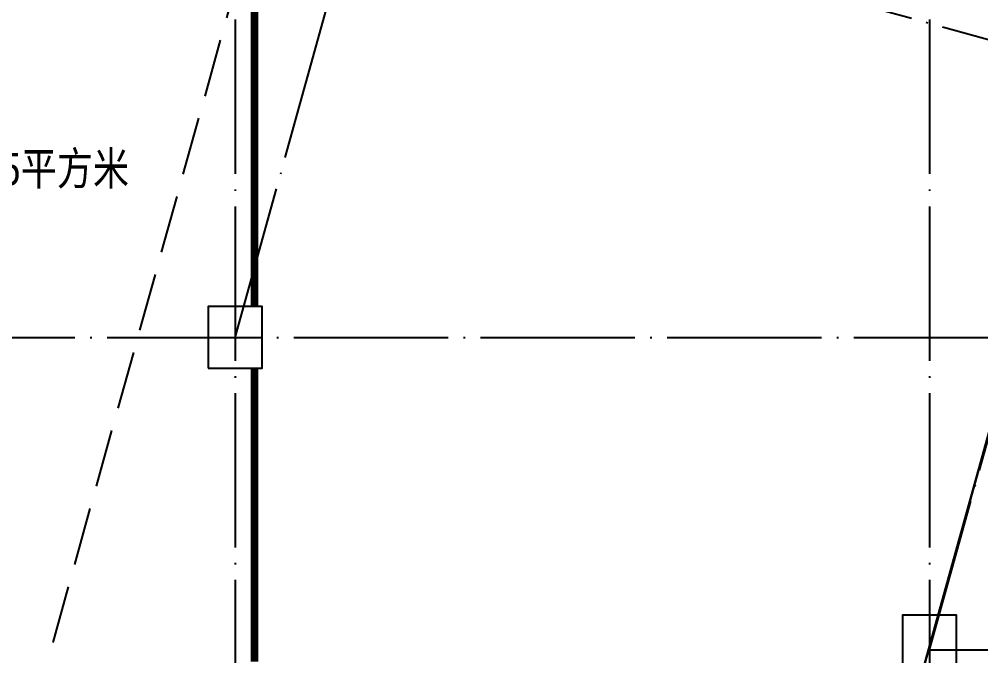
# Model space of a CAD drawing. Extents: x -233336 to 840473, y -28113 to 330904.
# Drawn here: x 782583 to 795048, y 18966 to 27215 of the extents above; entities that cross this region are included whole.
import ezdxf
from ezdxf.xclip import XClip

# ---------------------------------------------------------------- set-up
doc = ezdxf.new("R2010")
doc.units = 0
doc.header["$LTSCALE"] = 1000
doc.header["$XCLIPFRAME"] = 2
for name, pattern in [('104-14# 核心筒$0$DOTE', [2.4200000000000004, 2, -0.2, 0.02, -0.2]), ('X-104 14#平面$0$109 3#平面$0$DASH', [0.35, 0.25, -0.1]), ('X-104 14#平面$0$DASH', [0.35, 0.25, -0.1])]:
    doc.linetypes.add(name, pattern=pattern)
doc.layers.get('0').update_dxf_attribs({"linetype": 'CONTINUOUS'})
for name, color, linetype in [('104-14# 核心筒$0$A_AXIS-轴线', 8, '104-14# 核心筒$0$DOTE'), ('104-14# 核心筒$0$A_STR-砼柱', 8, 'CONTINUOUS'), ('X-104 14#平面$0$02-TEXT_标注', 9, 'CONTINUOUS'), ('X-104 14#平面$0$A-SUR_吊顶', 8, 'CONTINUOUS'), ('X-104 14#平面$0$挡烟垂壁', 5, 'CONTINUOUS')]:
    doc.layers.add(name, color=color, linetype=linetype)
doc.layers.add('X-104 14#平面$0$000套内', color=8, linetype='CONTINUOUS', lineweight=30)
doc.styles.add('X-104 14#平面$0$Standard', font='STXIHEI.TTF', dxfattribs={"width": 0.8})

# ---------------------------------------------------------------- blocks, each defined once
blk = doc.blocks.new('_FZHK')
blk.add_lwpolyline([(-0.5, -0.5), (0.5, -0.5), (0.5, 0.5), (-0.5, 0.5)], close=True)
blk = doc.blocks.new('104-14# 核心筒')
at = {"layer": '104-14# 核心筒$0$A_AXIS-轴线'}
for p, q in [((95400.00000000001, 54018.37846733601), (95400.00000000001, -8545.12396972545)), ((104400, 54018.37846733601), (104400, -8545.12396972545)), ((95399.99999999997, 25700), (101117.9055822845, 46251.0863073565)), ((104400, 21650), (110517.1265496206, 43635.95165050776)), ((106496.4170926548, 29184.86534315132), (84842.67493668018, 35209.56161950705)), ((-24838.9698462474, 25700), (120259.921909796, 25700)), ((104400, 21650), (120259.921909796, 21650))]:
    blk.add_line(p, q, dxfattribs=at)
at = {"layer": '104-14# 核心筒$0$A_STR-砼柱', "xscale": 700, "yscale": 800, "zscale": 800}
for p in [(95399.99999999999, 25700), (104399.9999999993, 21700.00000002101)]:
    blk.add_blockref('_FZHK', p, dxfattribs=at)
blk = doc.blocks.new('X-104 14#平面')
at = {"layer": 'X-104 14#平面$0$000套内'}
blk.add_lwpolyline([(116750.2023571147, 38348.22694548628), (109586.5528225145, 40341.36097417006), (104316.531534616, 21400.00001032895), (113749.9999363013, 21400.00000189821), (113749.9999317686, 26000.00000779065), (116750.2008822036, 26000.00000281107)], close=True, dxfattribs=at)
at = {"layer": 'X-104 14#平面$0$A-SUR_吊顶', "linetype": 'X-104 14#平面$0$109 3#平面$0$DASH', "ltscale": 3}
blk.add_lwpolyline([(109062.2997438211, -4432.059259197471), (119297.2665000916, 10714.45758777062), (117562.9201825401, 11100.48082728239), (120741.8233233915, 38794.61885790221), (99426.9326968505, 44725.0368551086), (92631.18221932121, 20299.99999901597), (86987.15782403138, 20299.99999901609), (86987.15782402952, 21499.99999999956), (8392.15670147269, 21499.99999999968), (5688.685492552122, 8781.167950122675), (-2733.630565145086, 10571.38649158386), (-6009.784946604501, -4841.708063865255), (40178.09042498183, -2825.083926160558), (39845.06021254258, -4916.388943291589), (83845.58715884441, -2647.459492050839)], close=True, dxfattribs=at)
at = {"layer": 'X-104 14#平面$0$挡烟垂壁', "linetype": 'X-104 14#平面$0$DASH', "ltscale": 2, "const_width": 100}
for points in [[(95649.99999999999, 26100), (95649.99999999999, 32382.41428034486)], [(95649.99999999999, 21500.000001187), (95649.99999999999, 25300)]]:
    blk.add_lwpolyline(points, dxfattribs=at)
ref = blk.add_blockref('104-14# 核心筒', (0, 0))
XClip(ref).set_block_clipping_path([(-38664.36238214614, -25499.99999999997), (139216.5485069363, 330900)])
at = {"layer": 'X-104 14#平面$0$02-TEXT_标注', "style": 'X-104 14#平面$0$Standard', "width": 0.8}
blk.add_text('套内建筑面积624.65平方米', height=428.1386462882095, dxfattribs=at).set_placement((88420.70200812245, 27676.1420379523))

msp = doc.modelspace()

# ---------------------------------------------------------------- block references
msp.add_blockref('X-104 14#平面', (689983.3886033548, -2608.854815126397))

doc.saveas('drawing.dxf')
